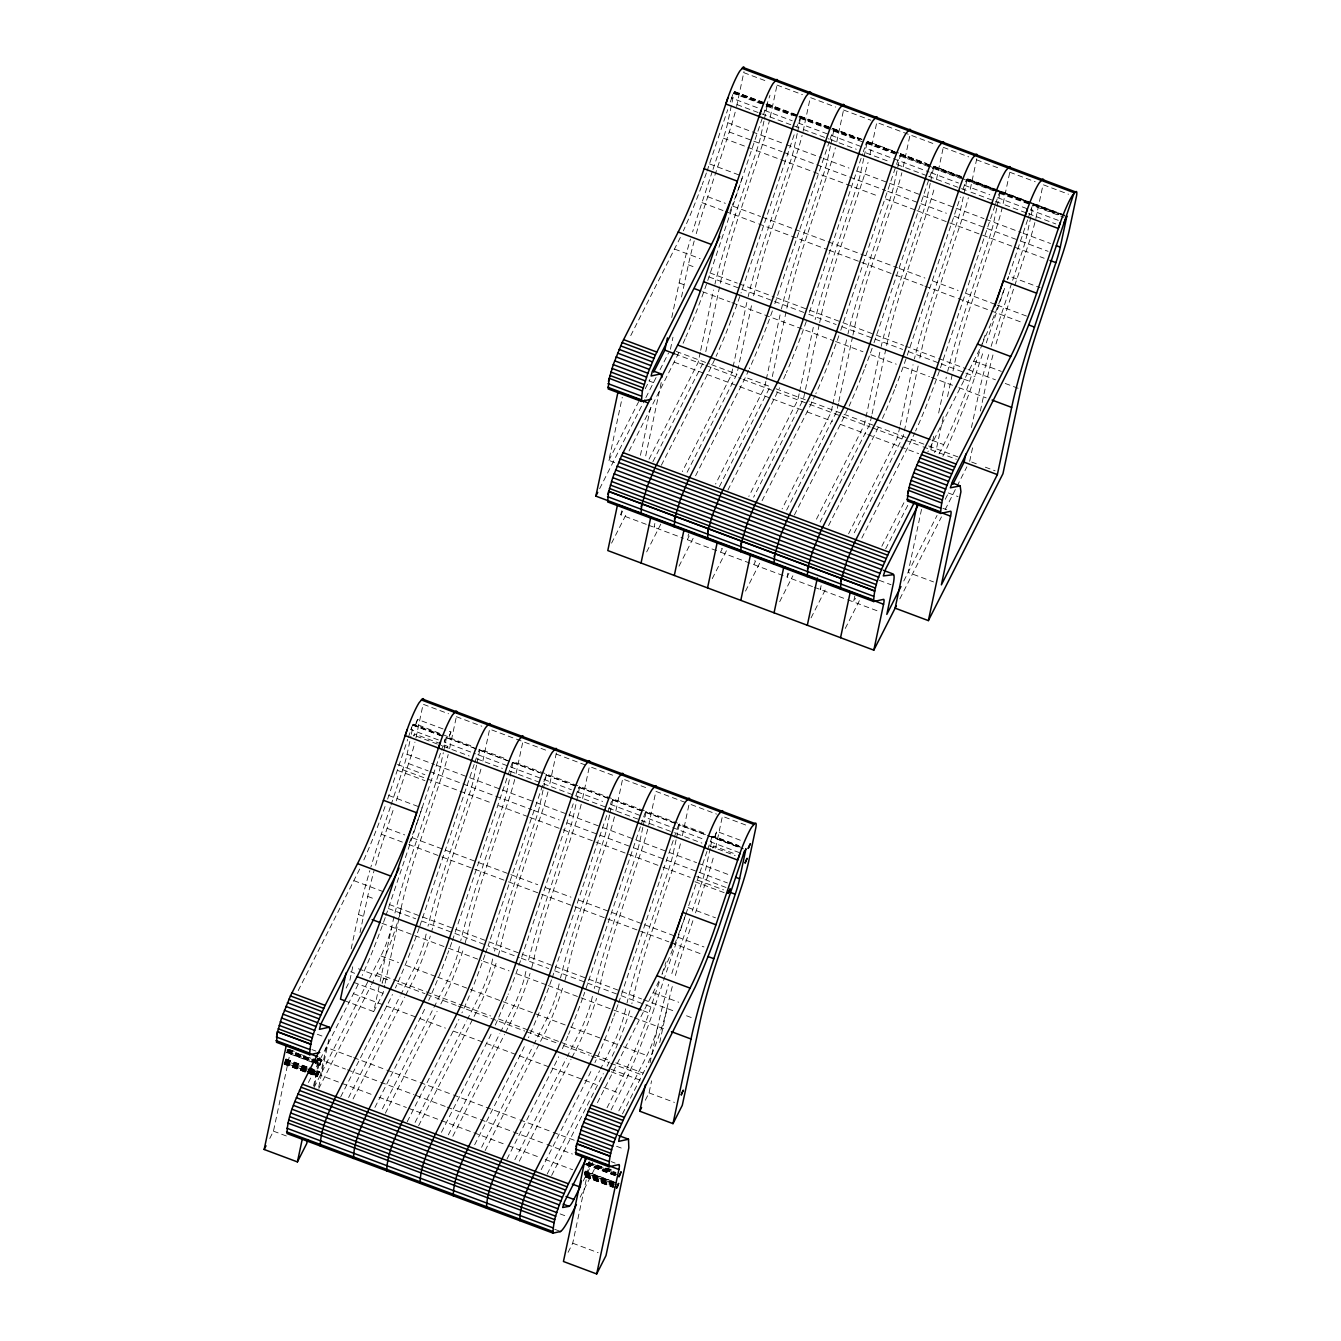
<?xml version="1.0" encoding="UTF-8"?>
<svg xmlns="http://www.w3.org/2000/svg" width="1341" height="1341" viewBox="0 0 1341 1341"><rect width="100%" height="100%" fill="white"/><g stroke="black" fill="none" stroke-linecap="round" stroke-linejoin="round"><path stroke-width="0.75" stroke-dasharray="5 3.75" d="M830.9 144.023L834.119 128.853L833.197 130.664M865.548 145.046L867.376 141.258L898.671 153.008M997.838 191.83L900.046 155.221L900.632 153.712L926.061 163.267M961.262 176.442L933.872 166.2L961.38 177.263M800.879 116.365L796.789 126.942M319.376 1071.543L317.415 1076.672L319.376 1071.543L309.52 1067.805M319.778 1064.838L321.756 1059.943L319.996 1065.039L311.967 1061.904M661.247 382.52L645.138 458.572M269.742 1138.475L273.463 1131.167L290.611 1050.422M313.526 1086.126L319.627 1057.462M314.565 1085.456L320.063 1059.558M318.722 1087.098L329.014 1038.655M351.191 948.774L359.639 909.164A167.893 21.758 -69.5 0 1 369.831 870.627M352.75 966.777L349.766 980.858L345.123 990.01M360.025 932.598L367.719 896.408A140.922 18.254 -69.5 0 1 374.005 870.912M391.052 804.902L403.272 768.041A32.502 4.207 -69.5 0 0 406.809 755.519L410.916 736.259M411.335 734.265L413.464 724.257L440.854 734.499M415.911 738.07A59.473 7.711 -69.5 0 0 416.33 736.175L423.119 704.243L448.548 713.764M344.386 1000.621L373.72 1011.6L379.721 983.389M380.157 981.377L392.896 921.602A167.893 21.758 -69.5 0 1 412.24 853.697L436.529 780.496A32.502 4.207 -69.5 0 0 440.066 767.974L443.318 752.72M373.72 1011.6L383.023 993.312L384.733 985.266M385.152 983.255L398.83 918.92M399.249 916.909L400.959 908.863A140.922 18.254 -69.5 0 1 420.353 840.773L441.86 776.003A59.473 7.711 -69.5 0 0 448.212 754.547M443.737 750.709L446.721 736.712L472.149 746.216M449.587 748.63L456.376 716.681A22.78 2.95 -69.5 0 0 456.577 715.625M476.575 765.158L473.323 780.412A32.502 4.207 -69.5 0 1 469.786 792.933L445.497 866.135A167.893 21.758 -69.5 0 0 427.997 926.212M476.994 763.163L479.977 749.15L505.406 758.671M482.844 761.085L489.633 729.135L546.357 750.373M516.084 773.522L522.873 741.59A22.78 2.95 -69.5 0 0 523.091 740.517M614.731 462.578L608.864 460.382L622.274 397.288M543.071 790.067L539.82 805.321A32.502 4.207 -69.5 0 1 536.283 817.842L511.994 891.044A167.893 21.758 -69.5 0 0 494.511 951.121M543.491 788.055L546.474 774.042L488.09 945.874L519.386 957.591M556.331 752.971A22.78 2.95 -69.5 0 1 556.129 754.028L549.341 785.977L541.513 783.043M646.228 524.331L620.799 514.81L622.023 509.027M640.428 455.32L651.307 404.11M671.757 317.532L680.289 277.57A167.893 21.758 -69.5 0 1 690.481 239.033M670.416 349.263L672.981 337.211M681.53 296.998L688.369 264.831A140.922 18.254 -69.5 0 1 694.655 239.335M644.283 810.668L579.731 786.496L573.076 817.759A32.502 4.207 -69.5 0 1 569.539 830.28L545.251 903.482A167.893 21.758 -69.5 0 0 527.751 963.559M582.597 798.431L589.386 766.482L612.854 775.266M712.993 169.419L723.922 136.447A32.502 4.207 -69.5 0 0 727.459 123.925L734.114 92.663L831.923 129.272M736.578 106.475A59.473 7.711 -69.5 0 0 736.98 104.598L743.769 72.649A22.78 2.95 -69.5 0 0 743.987 71.576M654.861 523.409L654.039 527.264L655.933 523.543M700.253 352.398L698.091 362.573L648.642 459.963M700.689 350.353L713.546 290.025M705.802 351.66L721.626 277.269A140.922 18.254 -69.5 0 1 741.003 209.179L762.509 144.426A59.473 7.711 -69.5 0 0 769.365 120.908M609.585 814.959L606.333 830.213A32.502 4.207 -69.5 0 1 602.796 842.735L578.491 915.937A167.893 21.758 -69.5 0 0 560.521 978.008M610.004 812.948L612.988 798.951L611.781 800.527M615.854 810.869L622.643 778.937A22.78 2.95 -69.5 0 0 622.844 777.864M763.968 121.126L760.716 136.38A32.502 4.207 -69.5 0 1 757.179 148.901L732.89 222.103A167.893 21.758 -69.5 0 0 714.921 284.175M764.387 119.131L767.622 103.911L766.029 107.045M770.237 117.036L777.026 85.103A22.78 2.95 -69.5 0 0 777.227 84.03M716.647 550.698L687.296 539.702L688.536 533.919M732.639 368.909L731.331 375.027L682.318 471.563M733.074 366.881L746.803 302.463M687.112 472.283L736.913 374.173L751.882 303.804M753.592 295.758L754.866 289.723A140.922 18.254 -69.5 0 1 774.26 221.634L795.766 156.863A59.473 7.711 -69.5 0 0 802.102 135.407M642.825 827.414L639.573 842.668A32.502 4.207 -69.5 0 1 636.036 855.172L611.747 928.391A167.893 21.758 -69.5 0 0 594.264 988.468M643.261 825.402L646.228 811.389L677.523 823.106M797.225 133.58L793.973 148.834A32.502 4.207 -69.5 0 1 790.436 161.339L766.147 234.558A167.893 21.758 -69.5 0 0 748.161 296.629M797.644 131.569L800.879 116.399M803.075 131.368A59.473 7.711 -69.5 0 0 803.494 129.49L810.282 97.541L835.711 107.062M586.335 1174.85L589.302 1160.904M568.081 1252.343L572.724 1243.208L589.889 1162.463M749.887 563.136L720.553 552.157L721.374 548.301M765.895 381.364L764.588 387.482L715.574 484.017M766.314 379.319L780.06 314.917M772.315 376.57L788.122 302.178A140.922 18.254 -69.5 0 1 807.517 234.088L829.006 169.318A59.473 7.711 -69.5 0 0 835.359 147.862M676.082 839.852L672.83 855.105A32.502 4.207 -69.5 0 1 669.293 867.627L645.004 940.829A167.893 21.758 -69.5 0 0 627.018 1002.917M676.501 837.857L679.485 823.843L704.913 833.364M682.351 835.778L689.14 803.829M830.465 146.018L827.229 161.272A32.502 4.207 -69.5 0 1 823.692 173.794L799.387 246.995A167.893 21.758 -69.5 0 0 781.417 309.084M836.75 141.945L843.539 109.996A22.78 2.95 -69.5 0 0 843.74 108.923M783.144 575.591L753.81 564.611L754.631 560.756M650.033 1062.826L658.917 1021.188A167.893 21.758 -69.5 0 1 668.572 984.428M645.323 1100.223L649.027 1092.898L651.592 1080.829M659.722 1042.628L666.98 1008.449A140.922 18.254 -69.5 0 1 672.763 984.814M799.135 393.818L797.845 399.92L748.831 496.455M799.571 391.773L813.3 327.355M819.234 324.673L803.427 399.065L753.608 497.193M819.669 322.661L821.379 314.615A140.922 18.254 -69.5 0 1 840.773 246.526L862.263 181.756A59.473 7.711 -69.5 0 0 868.063 162.445M710.177 848.3L706.087 867.56A32.502 4.207 -69.5 0 1 702.55 880.082L692.258 911.092M710.613 846.305L712.741 836.298L740.115 846.54M715.608 848.216L722.397 816.283L747.825 825.805M863.721 158.473L860.469 173.727A32.502 4.207 -69.5 0 1 856.933 186.248L832.644 259.45A167.893 21.758 -69.5 0 0 815.16 319.527M864.157 156.461L867.376 141.291M869.991 154.383L876.779 122.45L933.504 143.688M812.478 586.57L787.05 577.049L787.871 573.194M832.392 406.256L831.085 412.374L782.088 508.91M832.828 404.228L846.557 339.809M838.393 403.473L836.683 411.519L785.927 511.491M838.812 401.462L852.49 337.127M852.91 335.116L854.619 327.07A140.922 18.254 -69.5 0 1 874.014 258.981L895.52 194.21A59.473 7.711 -69.5 0 0 901.873 172.754M900.632 153.746L893.726 186.181A32.502 4.207 -69.5 0 1 890.189 198.686L865.9 271.905A167.893 21.758 -69.5 0 0 847.914 333.976M903.247 166.837L910.036 134.888A22.78 2.95 -69.5 0 0 910.237 133.832M821.128 585.648L820.306 589.504L822.201 585.799M871.633 415.911L869.923 423.957L820.105 522.085M872.069 413.9L887.876 339.524A140.922 18.254 -69.5 0 1 907.27 271.435L928.76 206.665A59.473 7.711 -69.5 0 0 934.56 187.338M930.235 183.365L926.983 198.619A32.502 4.207 -69.5 0 1 923.446 211.14L899.157 284.342A167.893 21.758 -69.5 0 0 881.171 346.431M930.654 181.37L933.872 166.2M936.504 179.292L943.293 147.342A22.78 2.95 -69.5 0 0 943.494 146.27M854.787 596.158L853.563 601.958L855.441 598.237M899.761 427.092L897.598 437.267L848.585 533.802M900.197 425.047L913.053 364.702M918.132 366.043L903.18 436.412L853.362 534.539M919.842 357.997L921.133 351.962A140.922 18.254 -69.5 0 1 940.527 283.873L962.017 219.103A59.473 7.711 -69.5 0 0 968.37 197.647M1065.056 216.069L967.096 179.409L960.223 211.073A32.502 4.207 -69.5 0 1 956.686 223.595L932.397 296.797A167.893 21.758 -69.5 0 0 914.428 358.868M976.751 158.724A22.78 2.95 -69.5 0 1 976.533 159.797L969.744 191.729L1003.001 204.184L1009.79 172.235A22.78 2.95 -69.5 0 0 1009.991 171.162M930.855 449.721L934.308 433.428M938.65 413.045L946.31 377.156M921.535 509.312L908.125 572.423L933.554 581.927M943.276 416.682L936.437 448.849L934.56 452.554M947.551 396.584L954.39 364.417A140.922 18.254 -69.5 0 1 973.767 296.327L995.273 231.557A59.473 7.711 -69.5 0 0 1002.129 208.039M996.732 208.257L993.48 223.511A32.502 4.207 -69.5 0 1 989.943 236.033L965.654 309.251A167.893 21.758 -69.5 0 0 947.685 371.323M997.151 206.263L1000.386 191.042L999.045 193.607M971.454 427.544L979.567 389.611A167.893 21.758 -69.5 0 1 989.742 351.074M969.677 461.304L972.678 447.224M980.372 411.033L987.63 376.855A140.922 18.254 -69.5 0 1 993.932 351.376M1030.843 216.706L1026.737 235.966A32.502 4.207 -69.5 0 1 1023.2 248.487L1012.271 281.442M1031.263 214.711L1033.643 203.53L1032.637 205.458L1063.866 217.276M1035.839 218.516A59.473 7.711 -69.5 0 0 1036.258 216.622L1043.047 184.689L1068.475 194.21M426.153 934.057L424.98 939.387A23.434 3.034 -69.5 0 1 414.151 968.403L401.043 994.234M459.393 946.511L458.22 951.842A23.434 3.034 -69.5 0 1 447.408 980.858L380.911 1111.806M492.65 958.949L491.476 964.296A23.434 3.034 -69.5 0 1 480.648 993.295L467.54 1019.126M525.907 971.404L524.733 976.734A23.434 3.034 -69.5 0 1 513.905 1005.75L500.796 1031.564M559.163 983.841L557.973 989.189A23.434 3.034 -69.5 0 1 547.162 1018.205L534.053 1044.019M592.404 996.296L591.23 1001.643A23.434 3.034 -69.5 0 1 580.418 1030.642L567.293 1056.473M625.66 1008.75L624.487 1014.081A23.434 3.034 -69.5 0 1 613.658 1043.097L600.55 1068.911M879.813 352.264L864.342 424.812L815.328 521.364M447.643 747.641L447.76 746.401L414.52 733.946L413.414 735.941M618.268 1185.377L585.011 1172.922L585.313 1171.062L616.692 1182.846M414.201 735.823L414.52 733.946M382.118 982.266L383.895 978.31L382.135 983.406M713.479 847.864L713.848 846.07L735.304 854.049M438.339 739.914L410.949 729.672L412.274 725.833M445.145 739.293L444.206 742.109L475.502 753.826M575.892 795.867L578.139 789.078M552.157 977.907L611.479 801.281M830.029 139.38L832.375 132.34M929.799 176.727L932.95 168.011M963.039 189.182L965.302 182.393M995.625 203.614L998.743 194.328M1058.267 220.36L1030.877 210.118L1032.201 206.279M390.399 806.863L378.983 841.243A167.893 21.758 -69.5 0 0 370.87 867.091M375.597 865.247A140.922 18.254 -69.5 0 1 387.113 828.319L393.617 808.707M396.232 800.845L408.603 763.565A59.473 7.711 -69.5 0 0 414.956 742.109M712.339 171.363L699.633 209.649A167.893 21.758 -69.5 0 0 692.61 231.909M696.247 233.652A140.922 18.254 -69.5 0 1 707.763 196.741L729.253 131.971A59.473 7.711 -69.5 0 0 735.606 110.515M689.66 918.903L678.261 953.283A167.893 21.758 -69.5 0 0 671.221 975.544M692.895 920.731L686.374 940.359A140.922 18.254 -69.5 0 0 674.858 977.287M695.493 912.886L707.88 875.589A59.473 7.711 -69.5 0 0 713.68 856.279M1011.617 283.404L998.911 321.689A167.893 21.758 -69.5 0 0 990.798 347.537M387.633 799.085L407.714 739.36M408.351 737.416L410.312 731.599M410.949 729.672L412.123 726.185M385.89 915.668L440.954 751.798M441.541 750.038L445.38 738.64M419.75 926.329L474.144 764.471M474.798 762.493L477.463 754.564L542.015 778.735M707.059 171.061L727.71 109.694M730.309 101.95L733.443 93.317M452.403 940.561L507.384 776.925M508.055 774.93L512.228 762.761M707.763 280.504L770.002 95.228M794.123 134.854L741.02 292.958M518.9 965.453L573.227 803.795M829.375 141.375L774.26 305.396M809.411 312.302L862.615 153.813M863.286 151.835L864.61 147.879L929.162 172.034M640.395 826.71L585.397 990.362M641.065 824.732L643.06 818.798M840.773 330.305L895.872 166.267M896.542 164.289L899.476 155.891M618.654 1002.8L673.651 839.164M674.305 837.186L678.663 824.698L743.216 848.853L678.73 824.598L679.485 823.843M607.037 1107.75L623.045 1076.22A75.18 9.739 -69.5 0 0 648.943 1012.891L659.504 981.411M662.152 973.532L666.108 961.732M874.03 342.743L929.129 178.722M611.06 1109.946L622.224 1087.853A102.167 13.242 -69.5 0 0 651.91 1015.254L706.975 851.384M707.562 849.624L712.054 836.952M907.27 355.197L960.391 197.11M994.972 205.592L940.527 367.652M938.985 453.895L943.695 444.625A75.18 9.739 -69.5 0 0 969.593 381.297L986.104 332.115M942.874 456.258A102.167 13.242 -69.5 0 0 972.56 383.66L983.64 350.772M986.305 342.843L1004.929 287.376M1027.625 219.807L1007.594 279.448L1008.767 275.961L1040.063 287.678M1028.212 218.047L1030.223 212.046M1030.877 210.118L1032.05 206.631M742.143 178.169L740.316 183.516A102.167 13.242 -69.5 0 1 732.555 204.787M485.643 953.015L487.47 947.651M310.408 1072.381L284.979 1062.877L285.75 1060.882L311.179 1070.403M478.385 751.731L479.977 749.15M732.823 94.49L731.616 98.077L758.989 108.336M578.34 788.575L579.731 786.496M965.486 181.873L966.207 180.465M712.691 847.981L713.781 845.987M645.038 812.981L643.73 816.803L704.36 839.516M982.081 344.101L982.618 342.91A102.167 13.242 -69.5 0 0 1003.588 290.829M446.939 747.758L447.76 746.401M359.69 869.035L296.914 993.178M680.34 237.441L629.566 337.932M658.951 981.076L597.114 1103.375M979.601 349.481L927.905 451.816M412.374 725.615L413.464 724.257M308.413 1082.522L356.203 988.267A102.167 13.242 -69.5 0 0 359.17 982.048M629.063 450.945L676.853 356.672A102.167 13.242 -69.5 0 0 679.82 350.454M374.91 1107.431L422.717 1013.159A102.167 13.242 -69.5 0 0 425.684 1006.94M407.228 1121.73L455.957 1025.614A102.167 13.242 -69.5 0 0 458.924 1019.395M441.424 1132.324L489.214 1038.051A102.167 13.242 -69.5 0 0 492.181 1031.832M762.074 500.729L809.863 406.474A102.167 13.242 -69.5 0 0 815.093 395.344M794.375 515.028L843.12 418.912A102.167 13.242 -69.5 0 0 848.35 407.798M608.864 460.382L638.718 401.579M645.239 388.722L649.899 379.537M599.628 488.694L644.937 399.45M645.876 397.606L656.269 377.156M660.04 369.714L668.522 352.985M314.129 1087.45L368.725 979.936M369.663 978.092L380.894 955.949A23.434 3.034 -69.5 0 0 391.723 926.949M318.873 1088.339L370.585 986.473M371.524 984.612L377.173 973.499A47.321 6.135 -69.5 0 0 397.053 923.647M620.799 514.81L622.677 511.105M611.563 543.155L626.599 513.536M652.916 461.69L703.673 361.718M340.715 1096.821L389.46 1000.704A102.167 13.242 -69.5 0 0 392.427 994.486M661.364 465.243L710.11 369.127A102.167 13.242 -69.5 0 0 715.34 357.997M348.593 1097.525L400.104 996.078M353.069 1098.933L404.781 997.067M405.72 995.206L410.413 985.953A47.321 6.135 -69.5 0 0 430.293 936.085M646.68 551.905L660.795 524.13M695.56 475.837L743.367 381.565A102.167 13.242 -69.5 0 0 748.596 370.451M385.37 1113.231L437.099 1011.365M440.854 1003.956L443.67 998.391A47.321 6.135 -69.5 0 0 463.55 948.54M687.296 539.702L689.19 535.998M678.999 566.204L694.035 536.568M719.413 486.582L770.17 386.61L744.741 377.089M727.878 490.135L776.607 394.019A102.167 13.242 -69.5 0 0 779.574 387.8M415.107 1122.417L466.601 1020.97M418.627 1125.686L476.927 1010.846A47.321 6.135 -69.5 0 0 496.807 960.994M720.553 552.157L722.43 548.452M712.255 578.641L727.291 549.022M448.363 1134.872L499.858 1033.425M452.822 1136.28L504.534 1034.414M505.473 1032.553L510.183 1023.3A47.321 6.135 -69.5 0 0 530.047 973.432M753.81 564.611L755.687 560.89M745.512 591.096L760.548 561.477M474.664 1144.778L522.47 1050.506A102.167 13.242 -69.5 0 0 525.437 1044.287M481.603 1147.309L533.115 1045.863M485.124 1150.578L543.423 1035.738A47.321 6.135 -69.5 0 0 563.304 985.886M787.05 577.049L788.944 573.345M779.691 601.69L792.849 575.775M506.982 1159.077L555.71 1062.96A102.167 13.242 -69.5 0 0 558.677 1056.742M828.57 525.622L876.377 431.366A102.167 13.242 -69.5 0 0 879.327 425.147M514.86 1159.764L566.371 1058.317M519.319 1161.172L571.031 1059.306M571.987 1057.446L576.68 1048.193A47.321 6.135 -69.5 0 0 596.561 998.341M811.07 617.849L826.106 588.213M541.177 1169.67L588.967 1075.398A102.167 13.242 -69.5 0 0 591.934 1069.179M861.827 538.076L909.617 443.821A102.167 13.242 -69.5 0 0 914.847 432.69M547.178 1174.062L599.611 1070.755M551.637 1175.47L603.349 1073.605M607.104 1066.196L609.937 1060.647L529.745 1030.626M881.842 546.256L905.393 499.841M845.266 628.443L859.363 600.667M885.68 548.838L908.243 504.4M583.234 1180.968L592.605 1162.53M618.821 1110.884L646.915 1055.551A23.434 3.034 -69.5 0 0 657.744 1026.535M580.184 1197.178L596.175 1165.698M622.492 1113.835L643.177 1073.085A47.321 6.135 -69.5 0 0 645.407 1068.693M903.784 580.988L937.041 515.447M945.254 499.305L948.238 493.404M899.845 598.857L941.483 516.855M945.154 509.63L966.861 466.852M766.465 106.107L792.045 115.376M999.229 193.238L1030.676 204.72M645.323 812.378L646.228 811.389M799.94 118.209L831.169 130.027M734.114 92.663L733.376 93.417L760.749 103.659M932.883 168.111L933.956 167.022M712.406 836.616L739.779 846.858M966.878 179.811L966.14 180.549L993.513 190.808M443.033 728.934L417.604 719.413L415.693 723.905L448.967 737.064L450.928 731.935L444.977 729.672M415.71 724.626L417.604 719.413M450.928 731.935L448.967 737.064M319.862 1065.156L286.538 1052.635M740.349 840.237L716.865 831.454L715.524 834.119L714.971 836.65L738.455 845.45M714.971 836.65L716.865 831.454M743.769 72.649L767.253 81.432M777.026 85.103L802.454 94.624M843.539 109.996L870.912 120.254M943.293 147.342L968.722 156.863M976.533 159.797L1000.017 168.58M1009.79 172.235L1035.218 181.756M734.365 91.506L865.414 140.57M1064.938 215.247L967.129 178.638L1064.905 215.432M734.332 91.674L865.364 140.906M867.342 141.476L898.621 153.343M900.599 153.93L929.916 165.06M933.856 166.368L961.212 176.777M734.315 91.976L832.107 128.803M834.068 129.323L859.497 139.062M867.309 141.777L898.621 153.695M900.565 154.215L929.916 165.412M933.822 166.67L961.212 177.129M967.079 179.124L1064.871 215.935M734.332 92.261L859.682 139.179M867.342 142.062L898.788 153.829M900.599 154.5L930.084 165.546M833.884 130.01L859.296 139.531M867.124 142.464L898.42 154.181M900.381 154.902L1031.43 203.966M1033.391 204.704L1058.82 214.225M733.778 92.982L798.331 117.153M800.292 117.874L831.588 129.591M833.532 130.328L858.961 139.85M866.789 142.783L894.179 153.025M999.799 192.568L1031.095 204.285M1033.056 205.022L1058.485 214.543M833.046 130.865L897.665 154.919M899.56 155.757L930.855 167.474M932.816 168.212L960.273 178.353M764.856 110.532L792.246 120.774M798.113 122.97L829.409 134.687M831.37 135.424L862.665 147.141M931.123 172.771L958.513 183.03M964.38 185.226L989.809 194.747M997.62 197.663L1028.916 209.38M736.98 104.598L801.532 128.753M803.494 129.49L828.922 139.011M830.867 139.749L856.296 149.253M866.085 152.924L889.552 161.708M897.38 164.641L926.715 175.621M928.676 176.358L967.8 190.992M1004.962 204.905L1026.468 212.968M1028.43 213.705L1034.297 215.901M1036.258 216.622L1055.82 223.947M727.744 122.685L784.468 143.923M786.413 144.66L821.631 157.836M823.575 158.573L849.004 168.078M856.832 171.011L921.384 195.183M923.346 195.92L983.976 218.617M985.937 219.337L1021.138 232.529M1023.099 233.25L1050.472 243.509M729.253 131.971L782.071 151.734M784.016 152.472L885.731 190.556M887.692 191.277L918.987 202.994M920.949 203.731L946.377 213.253M954.189 216.186L1018.741 240.341M1020.702 241.078L1048.092 251.337M723.369 138.157L877.902 196.004M885.714 198.937L915.065 209.917M917.009 210.654L1044.153 258.243M709.506 163.92L740.802 175.637M707.763 196.741L725.364 203.329M733.192 206.263L760.565 216.504M762.526 217.242L897.498 267.764M899.442 268.502L924.871 278.023M932.699 280.94L958.128 290.461M965.956 293.394L995.29 304.373M997.251 305.111L1026.586 316.09M701.963 202.625L723.486 210.688M725.447 211.409L756.743 223.126M758.688 223.863L827.162 249.493M829.107 250.231L893.659 274.385M895.62 275.123L922.994 285.365M924.955 286.102L956.25 297.819M958.212 298.557L1022.764 322.712M674.674 249.108L700.103 258.629M973.935 361.148L1001.325 371.39M688.369 264.831L696.197 267.747M709.875 272.877L737.265 283.135M739.226 283.856L774.428 297.048M776.389 297.769L807.684 309.486M809.646 310.224L840.941 321.941M842.886 322.678L874.181 334.395M876.142 335.116L903.532 345.375M905.477 346.112L936.772 357.829M938.734 358.55L966.123 368.809M968.068 369.546L995.458 379.788M1005.23 383.459L1018.925 388.572M708.987 276.933L806.779 313.543M808.74 314.28L836.13 324.539M841.997 326.735L873.293 338.452M875.237 339.172L902.627 349.431M908.494 351.627L975.008 376.519M963.726 379.101L969.593 381.297M679.116 282.901L686.944 285.834M702.6 291.701L729.973 301.943M731.935 302.68L833.649 340.765M835.594 341.486L862.984 351.744M870.812 354.678L896.241 364.182M904.069 367.116L929.481 376.637M931.442 377.374L956.871 386.895M958.832 387.616L986.205 397.875M931.961 440.234L943.695 444.625M676.283 351.459L709.54 363.914M711.484 364.651L736.913 374.173M776.037 388.806L809.293 401.261M811.255 401.998L909.047 438.608M911.008 439.345L926.648 445.195M928.609 445.933L957.943 456.912M971.638 462.042L977.505 464.237M985.333 467.171L995.106 470.825M674.607 353.789L703.958 364.769M705.902 365.506L741.12 378.682M743.065 379.419L774.36 391.136M776.322 391.874L807.617 403.591M809.578 404.311L870.208 427.025M872.17 427.745L903.465 439.462M905.426 440.2L921.066 446.05M923.027 446.788L956.284 459.242M674.154 362.12L803.259 410.447M807.165 411.905L832.593 421.426M840.421 424.359L865.85 433.881M867.795 434.601L918.652 453.644M648.977 380.911L654.844 383.107M948.255 492.952L958.027 496.606M942.907 508.289L946.813 509.748M879.277 580.335L891.011 584.726M648.172 525.069L683.39 538.244M814.44 587.308L845.735 599.025M847.696 599.762L878.992 611.479M456.376 716.681L481.805 726.202M556.129 754.028L585.464 765.024M624.588 779.657L648.072 788.458M685.234 802.371L655.883 791.374L649.094 823.324A59.473 7.711 -69.5 0 1 648.692 825.201M691.101 804.566L716.53 814.088M577.77 785.759L513.217 761.604L506.563 792.866A32.502 4.207 -69.5 0 1 503.026 805.388L478.737 878.59A167.893 21.758 -69.5 0 0 460.768 940.678M413.129 724.576L438.557 734.097M412.71 725.012L444.005 736.729M512.48 762.342L539.853 772.6M545.72 774.796L577.016 786.513L545.653 774.897M578.977 787.251L610.272 798.968M645.474 812.143L676.786 823.86L645.407 812.244M412.642 725.112L443.938 736.829M512.396 762.459L543.692 774.159M578.91 787.351L610.205 799.068M543.96 779.456L571.35 789.715M577.217 791.911L602.645 801.432M610.473 804.365L641.769 816.082M710.227 841.712L741.523 853.429M416.33 736.175L441.759 745.697M443.72 746.434L469.149 755.955M476.977 758.889L502.406 768.41M510.217 771.326L539.568 782.323M551.302 786.714L639.322 819.653M641.283 820.39L674.523 832.845M676.484 833.566L701.913 843.087M709.741 846.02L735.17 855.541M407.094 754.279L434.467 764.521M436.428 765.258L467.724 776.975M469.685 777.713L534.221 801.868M536.182 802.605L600.734 826.777M602.696 827.498L633.991 839.215M635.936 839.952L667.231 851.669M669.193 852.407L696.582 862.649M698.527 863.386L729.822 875.103M408.603 763.565L428.165 770.874M430.126 771.611L531.824 809.696M533.785 810.417L559.214 819.938M567.042 822.871L631.594 847.043M633.539 847.763L727.425 882.914M397.506 764.471L424.879 774.712M696.767 876.511L726.101 887.491M402.719 769.734L490.739 802.689M498.567 805.623L527.901 816.602M529.863 817.34L561.158 829.056M563.119 829.794L660.912 866.403M662.873 867.141L690.246 877.383M698.074 880.316L723.503 889.837M397.556 770.405L424.946 780.646M694.873 881.707L724.224 892.687M388.84 795.515L422.097 807.969L419.666 815.11A102.167 13.242 -69.5 0 1 417.621 820.893M688.117 907.555L715.507 917.814M387.113 828.319L404.714 834.923M412.542 837.84L537.724 884.708M545.536 887.641L570.964 897.163M578.792 900.096L610.088 911.813M612.049 912.534L703.975 946.947M381.313 834.219L406.742 843.74M408.703 844.461L439.999 856.178M441.96 856.916L506.496 881.087M508.457 881.808L539.753 893.525M541.714 894.263L573.009 905.98M574.971 906.717L668.857 941.851M670.802 942.589L702.097 954.306M354.024 880.702L385.32 892.419M653.285 992.726L678.714 1002.247M367.719 896.408L375.53 899.342M389.225 904.471L420.521 916.188M422.482 916.926L453.778 928.643M455.739 929.363L487.034 941.08M488.979 941.818L520.274 953.535M522.236 954.256L553.531 965.973M555.492 966.71L586.788 978.427M588.749 979.165L620.045 990.882M621.989 991.602L641.551 998.928M643.512 999.665L674.808 1011.382M686.542 1015.774L692.409 1017.97M388.337 908.528L415.71 918.786M421.577 920.982L452.872 932.699M454.834 933.42L486.129 945.137M521.347 958.312L548.72 968.571M554.587 970.767L619.14 994.938M621.101 995.659L654.341 1008.114M643.06 1010.695L648.943 1012.891M358.466 914.495L366.294 917.428M381.934 923.278L446.486 947.45M448.447 948.188L481.704 960.625M483.648 961.363L509.077 970.884M516.905 973.817L546.24 984.797M548.201 985.534L632.315 1017.014M634.259 1017.752L665.555 1029.469M380.894 955.949L398.495 962.553M406.323 965.47L435.674 976.466M437.619 977.187L568.668 1026.251M570.629 1026.988L601.925 1038.705M603.886 1039.426L621.486 1046.03M623.448 1046.751L646.915 1055.551M377.173 973.499L463.232 1005.716M465.193 1006.454L490.622 1015.975M498.433 1018.909L527.784 1029.888M615.804 1062.843L643.177 1073.085M358.466 968.789L389.762 980.506M397.59 983.439L424.98 993.681M426.924 994.419L456.275 1005.398M458.22 1006.136L524.733 1031.028M526.678 1031.765L556.029 1042.745M563.857 1045.678L589.269 1055.199M591.23 1055.937L608.831 1062.525M610.792 1063.262L642.088 1074.962M350.705 971.789L354.627 973.264M610.859 1069.196L640.193 1080.176M611.312 1071.828L623.045 1076.22M353.672 982.316L383.023 993.312M649.027 1092.898L674.456 1102.419M353.504 993.698L416.096 1017.132M420.001 1018.607L445.43 1028.111M453.258 1031.045L482.592 1042.024M486.515 1043.499L596.041 1084.5M603.869 1087.434L619.525 1093.284M317.281 1034.263L323.147 1036.459M616.558 1146.287L624.37 1149.22M351.677 1056.892L326.249 1047.371L320.331 1075.264L339.876 1082.589M353.638 1057.63L384.934 1069.347M386.895 1070.084L418.191 1081.801M420.135 1082.522L451.431 1094.239M453.392 1094.977L517.944 1119.148M519.889 1119.869L551.201 1131.586M553.146 1132.324L574.669 1140.37M311.933 1049.601L315.856 1051.059M611.211 1161.624L615.117 1163.1M317.834 1058.485L321.823 1060.01M317.7 1058.585L345.492 1069.079M347.453 1069.816L378.749 1081.533M380.693 1082.271L413.95 1094.709M415.911 1095.446L445.246 1106.426M447.207 1107.163L478.502 1118.88M480.464 1119.618L544.999 1143.772M546.96 1144.51L572.389 1154.031M317.515 1058.854L321.421 1060.329M317.851 1059.206L321.756 1060.664M317.281 1059.289L321.186 1060.748M317.716 1059.725L321.639 1061.2M607.205 1168.112L611.127 1169.57M289.639 1049.584L295.506 1051.78M317.012 1059.843L320.935 1061.301M606.501 1168.212L614.329 1171.146M288.198 1049.366L294.065 1051.562M313.626 1058.887L321.438 1061.821M597.248 1165.061L612.887 1170.928M287.41 1049.483L299.144 1053.875M301.105 1054.613L310.877 1058.267M312.839 1059.004L320.667 1061.938M588.632 1162.261L616.022 1172.503M287.963 1050.037L311.43 1058.82M313.392 1059.558L321.22 1062.491M591.146 1163.535L614.614 1172.319M287.142 1050.154L320.398 1062.608M588.381 1162.932L615.754 1173.191M287.695 1050.707L311.179 1059.491M313.124 1060.228L320.952 1063.162M588.934 1163.485L614.362 1173.006M286.924 1050.824L320.164 1063.279M588.146 1163.602L619.441 1175.319M287.427 1051.344L310.911 1060.128M312.855 1060.865L320.683 1063.799M586.704 1163.385L616.039 1174.364M288.684 1052.182L319.979 1063.899M586 1163.485L619.257 1175.94M287.175 1051.897L320.432 1064.335M586.436 1163.938L619.693 1176.375M286.605 1051.981L320.197 1064.771M585.866 1164.022L615.553 1175.336M286.538 1052.383L310.006 1061.167M585.799 1164.424L619.056 1176.862M585.799 1164.659L619.056 1177.113M286.052 1059.021L307.642 1067.151M285.918 1059.122L319.376 1071.794M616.474 1182.879L584.994 1171.431L618.235 1183.885M285.717 1059.407L307.575 1067.788M309.201 1068.19L319.309 1072.18M285.482 1059.826L307.005 1067.889M308.966 1068.609L318.739 1072.28M584.76 1171.866L618 1184.321M285.935 1060.262L311.363 1069.783M313.308 1070.52L319.175 1072.716M585.196 1172.302L612.586 1182.561M285.231 1060.379L306.737 1068.425M308.698 1069.163L318.471 1072.817M584.492 1172.42L613.843 1183.399M313.124 1071.141L318.99 1073.336M284.962 1061.016L306.469 1069.062M308.43 1069.8L318.203 1073.454M584.223 1173.04L617.48 1185.494M285.516 1061.552L318.772 1074.007M584.777 1173.593L618.033 1186.047M284.694 1061.686L306.217 1069.732M308.179 1070.47L317.951 1074.141M341.838 1083.327L371.189 1094.306M379 1097.24L406.39 1107.482M408.351 1108.219L506.144 1144.828M508.105 1145.566L537.439 1156.545M545.267 1159.479L572.657 1169.738M585.916 1174.448L613.306 1184.706M285.247 1062.24L310.676 1071.761M312.637 1072.482L318.504 1074.677M584.525 1174.28L617.782 1186.718M284.476 1062.357L305.983 1070.403M307.944 1071.141L317.716 1074.812M585.699 1175.118L613.072 1185.377M312.369 1073.118L318.236 1075.314M584.257 1174.9L613.591 1185.897M284.275 1062.977L305.798 1071.04M307.76 1071.761L317.532 1075.432M585.497 1175.739L612.887 1185.997M284.728 1063.413L310.157 1072.934M312.101 1073.672L317.985 1075.868M585.95 1176.191L617.246 1187.908M284.158 1063.514L309.57 1073.018M311.531 1073.755L317.398 1075.951M585.38 1176.275L612.753 1186.534M284.493 1063.849L305.999 1071.895M307.961 1072.632L317.75 1076.287M585.715 1176.61L613.105 1186.869M284.091 1063.899L317.549 1076.572M585.313 1176.677L616.609 1188.394M284.091 1064.151L305.681 1072.28M307.558 1072.934L317.415 1076.672M585.313 1176.929L612.77 1187.238M560.069 1213.89L565.936 1216.086M554.671 1229.278L560.538 1231.474M273.463 1131.167L289.103 1137.017M572.724 1243.208L598.153 1252.712M385.051 806.511A102.167 13.242 -69.5 0 1 363.461 860.771M416.917 822.821A102.167 13.242 -69.5 0 1 412.626 834.454M411.167 838.309A102.167 13.242 -69.5 0 1 408.167 845.97M400.959 908.863A47.321 6.135 -69.5 0 1 398.612 918.267M666.98 1008.449A47.321 6.135 -69.5 0 1 646.178 1067.118M685.67 914.696A102.167 13.242 -69.5 0 1 680.826 928.223M680.105 930.168A102.167 13.242 -69.5 0 1 677.171 937.895M676.434 939.823A102.167 13.242 -69.5 0 1 674.188 945.556M672.679 949.344A102.167 13.242 -69.5 0 1 661.968 974.505M480.916 769.131A59.473 7.711 -69.5 0 1 475.1 788.458L453.61 853.228A140.922 18.254 -69.5 0 0 434.216 921.317A47.321 6.135 -69.5 0 1 431.869 930.721M419.146 928.106A102.167 13.242 -69.5 0 1 395.444 987.915M385.219 917.579A102.167 13.242 -69.5 0 1 362.187 975.477M514.709 779.439A59.473 7.711 -69.5 0 1 508.356 800.912L486.867 865.666A140.922 18.254 -69.5 0 0 467.473 933.755A47.321 6.135 -69.5 0 1 465.126 943.159M451.716 942.488A102.167 13.242 -69.5 0 1 447.542 954.105M446.821 956.032A102.167 13.242 -69.5 0 1 428.701 1000.369M547.966 791.894A59.473 7.711 -69.5 0 1 541.613 813.35L520.107 878.12A140.922 18.254 -69.5 0 0 500.729 946.21A47.321 6.135 -69.5 0 1 498.383 955.613M484.973 954.926A102.167 13.242 -69.5 0 1 461.941 1012.824M581.206 804.349A59.473 7.711 -69.5 0 1 574.87 825.805L553.364 890.575A140.922 18.254 -69.5 0 0 533.969 958.664A47.321 6.135 -69.5 0 1 531.623 968.068M517.542 969.308A102.167 13.242 -69.5 0 1 508.172 994.419M507.418 996.329A102.167 13.242 -69.5 0 1 495.198 1025.262M614.463 816.786A59.473 7.711 -69.5 0 1 608.11 838.242L586.62 903.013A140.922 18.254 -69.5 0 0 567.226 971.102A47.321 6.135 -69.5 0 1 564.879 980.506M551.486 979.835A102.167 13.242 -69.5 0 1 528.455 1037.716M647.72 829.241A59.473 7.711 -69.5 0 1 641.367 850.697L619.877 915.467A140.922 18.254 -69.5 0 0 600.483 983.556A47.321 6.135 -69.5 0 1 598.136 992.96M584.726 992.273A102.167 13.242 -69.5 0 1 583.369 996.145M582.665 998.073A102.167 13.242 -69.5 0 1 568.584 1034.313M567.83 1036.124A102.167 13.242 -69.5 0 1 561.711 1050.171M680.423 843.824A59.473 7.711 -69.5 0 1 674.624 863.151L653.117 927.922A140.922 18.254 -69.5 0 0 633.723 996.011A47.321 6.135 -69.5 0 1 631.846 1003.705M617.983 1004.727A102.167 13.242 -69.5 0 1 613.809 1016.344M613.088 1018.272A102.167 13.242 -69.5 0 1 607.171 1033.676M606.417 1035.57A102.167 13.242 -69.5 0 1 594.951 1062.608M629.817 1010.779A47.321 6.135 -69.5 0 1 610.658 1059.239M906.063 358.768A102.167 13.242 -69.5 0 1 900.482 374.24M899.761 376.167A102.167 13.242 -69.5 0 1 895.319 387.733M894.564 389.628A102.167 13.242 -69.5 0 1 882.361 418.576M939.303 371.206A102.167 13.242 -69.5 0 1 915.601 431.014M1034.866 222.556A59.473 7.711 -69.5 0 1 1028.53 244.012L1007.024 308.782A140.922 18.254 -69.5 0 0 995.525 345.693M706.539 284.074A102.167 13.242 -69.5 0 1 685.888 336.993M685.134 338.737A102.167 13.242 -69.5 0 1 682.837 343.883M739.796 296.529A102.167 13.242 -69.5 0 1 737.751 302.312M737.064 304.239A102.167 13.242 -69.5 0 1 716.094 356.337M772.382 310.894A102.167 13.242 -69.5 0 1 749.351 368.775M806.293 321.421A102.167 13.242 -69.5 0 1 786.413 372.58M785.658 374.34A102.167 13.242 -69.5 0 1 782.591 381.23M838.879 335.786A102.167 13.242 -69.5 0 1 815.848 393.667M872.136 348.241A102.167 13.242 -69.5 0 1 870.074 354.041M869.37 355.968A102.167 13.242 -69.5 0 1 865.046 367.602M864.308 369.529A102.167 13.242 -69.5 0 1 849.104 406.122M706.389 172.989A102.167 13.242 -69.5 0 1 702.198 184.605M701.477 186.533A102.167 13.242 -69.5 0 1 683.357 230.87M731.817 206.715A102.167 13.242 -69.5 0 1 728.834 214.376M445.966 737.449L510.452 761.722L445.966 737.449L446.721 736.712L445.966 737.449M612.234 799.689L643.445 811.506L612.234 799.689"/><path stroke-width="1.5" d="M319.761 1052.517L309.721 1054.73L276.481 1042.292L277.453 1031.631L310.71 1044.086M560.538 1231.474L553.028 1233.133L287.008 1133.547C287.276 1116.315 295.573 1099.855 302.412 1084.198L357.024 976.634A75.18 9.739 -69.5 0 0 382.923 913.305L440.502 741.808M309.721 1054.73C309.989 1037.515 318.303 1021.054 325.142 1005.398L390.784 876.075A75.18 9.739 -69.5 0 0 416.682 812.747L383.425 800.292L407.245 729.353M641.417 401.395L608.177 388.94L609.149 378.296L642.356 390.918L641.417 401.395L651.458 399.182M874.65 590.878L608.646 491.292L607.657 501.953L873.678 601.539L883.702 599.326A19.193 2.481 -69.5 0 1 883.568 604.271L873.812 650.15L607.791 550.564L617.547 504.669L631.242 509.798M553.028 1233.133C553.297 1215.901 561.594 1199.441 568.433 1183.785L582.547 1155.976M597.365 1161.44L585.631 1157.048L563.438 1261.495L596.678 1273.95L618.888 1169.503A19.193 2.481 -69.5 0 0 619.039 1164.558L608.998 1166.771L575.742 1154.316L576.731 1143.672L609.971 1156.11M608.998 1166.771C609.267 1149.555 617.564 1133.078 624.403 1117.422L690.062 988.116A75.18 9.739 -69.5 0 0 715.96 924.77L739.779 853.848M873.678 601.539C873.946 584.324 882.244 567.846 889.083 552.19L914.495 502.121M940.695 513.435L907.438 500.981C907.706 483.766 916.004 467.288 922.843 451.632L977.455 344.067A75.18 9.739 -69.5 0 0 1003.353 280.738L1036.61 293.193A75.18 9.739 -69.5 0 1 1010.712 356.522L956.099 464.087C949.26 479.743 940.963 496.204 940.695 513.435L950.735 511.223A19.193 2.481 -69.5 0 1 950.585 516.151L928.374 620.615L895.134 608.16L917.328 503.713M675.143 516.201L674.154 526.845M774.897 553.531L773.925 564.192M307.575 1139.582L306.703 1143.605L297.417 1161.909L264.16 1149.472L286.371 1045.008L303.971 1051.595M297.417 1161.909L302.211 1139.381M346.045 972.963L340.48 999.162L344.386 1000.621M873.209 599.829L595.857 496.12L618.067 391.673M653.637 372.178L664.834 350.135L667.432 337.898M641.048 563.002L650.804 517.123M674.305 575.457L684.061 529.578L678.177 527.382M580.569 1185.058L581.424 1181.069M707.545 587.894L717.301 542.015L699.7 535.428M740.802 600.349L750.558 554.47L781.853 566.187M754.849 823.491L751.664 827.146A28.781 3.721 -69.5 0 0 740.534 851.686L737.684 860.067L405.166 735.589L408.016 727.208A28.781 3.721 -69.5 0 1 419.146 702.65L422.331 698.996L754.849 823.491A22.78 2.95 -69.5 0 1 755.637 828.721L748.848 860.671A59.473 7.711 -69.5 0 1 741.12 888.044L719.631 952.814A140.922 18.254 -69.5 0 0 700.237 1020.903L682.284 1105.336L672.998 1123.641L639.741 1111.203L645.306 1084.986M774.059 612.803L783.815 566.925L817.055 579.362L807.316 625.241M672.998 1123.641L692.157 1033.643A167.893 21.758 -69.5 0 1 711.501 965.738L735.807 892.519A32.502 4.207 -69.5 0 0 739.327 879.998L745.982 848.736L743.484 854.15M840.556 637.696L850.311 591.817M952.797 484.436L964.095 462.159L965.838 454.012M952.361 482.961L960.19 485.878L960.927 491.761L941.382 584.86L997.352 474.613L1012.824 402.049A167.893 21.758 -69.5 0 1 1032.151 334.144L1056.457 260.942A32.502 4.207 -69.5 0 0 1059.993 248.42L1066.883 215.985L1064.134 222.572M276.749 1034.716L281.56 1017.987L290.427 995.927L357.544 863.621A75.18 9.739 -69.5 0 0 383.425 800.292M608.445 381.38L613.256 364.635L622.123 342.575L678.194 232.027A75.18 9.739 -69.5 0 0 704.092 168.698L727.895 97.776M607.926 494.393L612.736 477.647L621.604 455.588L677.674 345.039A75.18 9.739 -69.5 0 0 703.572 281.711L761.152 110.213M641.182 506.831L647.351 486.247L654.861 468.026L710.931 357.494A75.18 9.739 -69.5 0 0 736.829 294.165L792.313 128.904A28.781 3.721 -69.5 0 1 806.31 95.965L809.495 92.311A22.78 2.95 -69.5 0 1 810.819 93.267M674.439 519.285L680.608 498.684L688.101 480.48L744.171 369.932A75.18 9.739 -69.5 0 0 770.069 306.603L825.57 141.341A28.781 3.721 -69.5 0 1 839.55 108.42L842.735 104.766A22.78 2.95 -69.5 0 1 844.025 105.201M707.679 531.723L712.49 514.994L721.357 492.935L777.428 382.386A75.18 9.739 -69.5 0 0 803.326 319.057L858.827 153.796A28.781 3.721 -69.5 0 1 872.807 120.858L875.991 117.203A22.78 2.95 -69.5 0 1 877.182 117.254M576.01 1146.756L582.178 1126.172L589.688 1107.951L656.805 975.661A75.18 9.739 -69.5 0 0 682.703 912.333L715.96 924.77M740.936 544.178L747.105 523.593L754.614 505.373L810.685 394.841A75.18 9.739 -69.5 0 0 836.583 331.512L892.067 166.25A28.781 3.721 -69.5 0 1 906.063 133.312L909.248 129.658A22.78 2.95 -69.5 0 1 910.573 130.613M774.193 556.632L780.361 536.031L787.871 517.827L843.942 407.278A75.18 9.739 -69.5 0 0 869.84 343.95L925.324 178.688A28.781 3.721 -69.5 0 1 939.32 145.767L942.488 142.112A22.78 2.95 -69.5 0 1 943.829 143.051M807.45 569.07L812.244 552.341L821.111 530.282L877.182 419.733A75.18 9.739 -69.5 0 0 903.08 356.404L958.58 191.143A28.781 3.721 -69.5 0 1 972.56 158.204L975.745 154.55A22.78 2.95 -69.5 0 1 977.036 154.986M840.69 581.525L846.858 560.94L854.368 542.719L910.438 432.188A75.18 9.739 -69.5 0 0 936.336 368.842L991.82 203.581A28.781 3.721 -69.5 0 1 1005.817 170.659L1009.002 167.005A22.78 2.95 -69.5 0 1 1010.192 167.055M907.706 493.421L908.427 490.32L941.633 502.959M642.356 390.918L647.854 373.234L655.363 355.03L711.434 244.481A75.18 9.739 -69.5 0 0 737.332 181.152L704.092 168.698M641.886 503.747L640.914 514.391M708.4 528.639L707.411 539.3M741.64 541.094L740.668 551.738M808.154 565.986L807.165 576.647M841.41 578.44L840.421 589.085M438.406 748.043L441.256 739.645A28.781 3.721 -69.5 0 1 452.403 715.105L455.588 711.451A22.78 2.95 -69.5 0 1 456.912 713.043M759.056 116.449L761.923 108.068A28.781 3.721 -69.5 0 1 773.053 83.511L776.238 79.857A22.78 2.95 -69.5 0 1 777.562 80.812M704.427 847.629L707.277 839.231A28.781 3.721 -69.5 0 1 718.424 814.691L721.592 811.037A22.78 2.95 -69.5 0 1 722.933 811.992M1025.077 216.035L1027.927 207.654A28.781 3.721 -69.5 0 1 1039.074 183.114L1042.259 179.459A22.78 2.95 -69.5 0 1 1043.583 180.398M670.735 947.97L706.523 841.394M744.641 850.68L718.927 927.134A102.167 13.242 -69.5 0 1 695.225 986.942L619.291 1138.274L618.67 1141.392L628.493 1139.23L628.828 1147.896L605.981 1255.645L596.678 1273.95M994.687 306.536L1027.172 209.799M1036.61 293.193L1060.429 222.254M1073.906 193.473L1039.577 295.556A102.167 13.242 -69.5 0 1 1015.875 355.365L952.697 480.916L950.316 487.822L960.19 485.878M395.964 874.919L320.817 1024.189L319.409 1029.352L329.216 1027.189L330.137 1030.776M264.16 1149.472L266.021 1145.801M595.857 496.12L597.751 492.398M586.637 1158.054L564.511 1201.67L562.633 1207.52L569.053 1206.347A23.887 3.101 -69.5 0 0 573.864 1199.424L580.435 1186.5M917.63 506.11L885.68 569.037L883.3 575.926L893.743 574.652A46.214 5.984 -69.5 0 1 893.508 582.665L886.82 614.396L900.951 586.553M576.429 1204.587L569.02 1219.137A51.042 6.621 -69.5 0 1 560.974 1231.172L560.002 1231.708M639.741 1111.203L641.601 1107.532M873.812 650.15L896.375 605.713M928.374 620.615L1002.934 473.759L1020.887 389.309A140.922 18.254 -69.5 0 1 1040.281 321.22L1061.77 256.449A59.473 7.711 -69.5 0 0 1069.515 229.076L1076.303 197.144A22.78 2.95 -69.5 0 0 1075.499 191.897L742.981 67.419L739.796 71.073A28.781 3.721 -69.5 0 0 728.666 95.613L725.816 103.995L1058.334 228.49L1061.184 220.092A28.781 3.721 -69.5 0 1 1072.314 195.551L1075.499 191.897M661.834 377.424L660.912 373.837L651.106 376L652.296 371.34L716.614 243.324A102.167 13.242 -69.5 0 0 719.664 236.435M741.992 68.341L1074.51 192.836M1056.339 245.705L1060.262 247.163M1050.02 260.439L1055.887 262.635M1028.631 324.908L1034.498 327.103M678.194 232.027L711.434 244.481M977.455 344.067L1010.712 356.522M703.572 281.711L961.765 378.363M694.772 288.768L700.639 290.963M992.089 400.071L1011.634 407.396M677.674 345.039L930 439.496M664.834 350.135L674.607 353.789M964.095 462.159L997.352 474.613M623.582 339.608L656.822 352.046M922.843 451.632L956.099 464.087M622.123 342.575L655.363 355.03M921.384 454.616L954.641 467.07M620.615 345.861L653.855 358.298M919.876 457.901L953.133 470.339M619.073 349.381L652.329 361.835M918.35 461.421L951.59 473.859M617.547 353.085L650.804 365.54M916.825 465.126L950.065 477.58M616.055 356.907L649.295 369.362M915.316 468.948L948.573 481.402M653.101 370.921L660.912 373.837M614.614 360.779L647.854 373.234M913.875 472.82L947.132 485.274M613.256 364.635L646.496 377.089M912.517 476.675L945.774 489.13M611.999 368.406L645.256 380.861M911.26 480.447L944.517 492.901M610.876 372.027L644.116 384.481M910.137 484.067L943.393 496.522M609.887 375.446L643.144 387.884M909.164 487.487L942.421 499.925M608.026 383.643L641.283 396.081M907.287 495.684L940.544 508.122M607.708 387.231L640.948 399.668M906.969 499.271L940.225 511.709M625.895 394.606L647.401 402.652M923.195 505.909L936.89 511.022M942.757 513.234L950.585 516.151M623.062 452.604L889.083 552.19M621.604 455.588L887.625 555.174M620.095 458.857L886.116 558.459M618.57 462.394L884.574 561.98M617.028 466.098L883.048 565.684M615.536 469.92L881.557 569.506M883.384 570.327L893.173 573.998M614.094 473.792L880.115 573.378M612.736 477.647L878.757 577.233M611.479 481.419L877.5 581.005M610.356 485.04L876.377 584.626M609.384 488.442L875.388 588.045M608.596 491.476L874.6 591.063M607.507 496.639L873.527 596.242M635.148 511.273L648.843 516.386M656.671 519.319L674.272 525.907M686.005 530.298L695.795 533.969M721.223 543.491L738.824 550.078M742.73 551.537L748.596 553.732M819.016 580.1L838.578 587.425M844.444 589.621L860.101 595.471M865.968 597.667L883.568 604.271M421.342 699.935L753.86 824.413M735.689 877.299L739.612 878.757M729.37 892.033L735.237 894.229M707.964 956.502L713.848 958.698M357.544 863.621L390.784 876.075M656.805 975.661L690.062 988.116M382.923 913.305L641.115 1009.957M372.161 919.624L379.989 922.558M671.422 1031.665L690.984 1038.99M357.024 976.634L609.35 1071.09M291.885 992.943L325.142 1005.398M591.146 1104.984L624.403 1117.422M290.427 995.927L323.667 1008.365M589.688 1107.951L622.945 1120.406M288.918 999.196L322.158 1011.65M588.179 1111.236L621.436 1123.691M287.376 1002.716L320.633 1015.171M586.654 1114.757L619.911 1127.211M285.851 1006.42L319.108 1018.875M585.129 1118.461L618.369 1130.916M284.359 1010.259L317.616 1022.697M319.443 1023.535L329.216 1027.189M583.62 1122.283L616.877 1134.737M618.704 1135.559L628.493 1139.23M282.917 1014.131L316.174 1026.569M582.178 1126.172L615.435 1138.61M281.56 1017.987L314.8 1030.441M580.821 1130.027L614.077 1142.465M280.303 1021.758L313.559 1034.213M579.563 1133.799L612.82 1146.237M279.179 1025.379L312.419 1037.833M578.44 1137.419L611.697 1149.857M278.19 1028.782L311.447 1041.236M577.468 1140.822L610.725 1153.277M277.403 1031.816L310.659 1044.27M576.68 1143.856L609.937 1156.294M276.33 1036.979L309.587 1049.433M575.591 1149.019L608.848 1161.474M276.011 1040.566L309.268 1053.02M575.272 1152.606L608.529 1165.061M307.877 1053.071L317.666 1056.725M605.193 1164.374L618.888 1169.503M572.322 1184.12L580.15 1187.036M302.412 1084.198L568.433 1183.785M300.954 1087.182L566.975 1186.768M299.445 1090.451L565.466 1190.037M297.92 1093.971L563.924 1193.574M566.053 1196.49L573.864 1199.424M296.378 1097.676L562.399 1197.278M294.886 1101.514L560.907 1201.1M563.186 1204.151L569.053 1206.347M293.444 1105.386L559.465 1204.972M292.087 1109.242L558.107 1208.828M290.829 1113.013L556.85 1212.599M289.706 1116.634L555.727 1216.22M288.734 1120.037L554.738 1219.623M287.946 1123.071L553.95 1222.657M286.857 1128.234L552.878 1227.82M286.538 1131.821L552.559 1231.407M519.772 1220.679C520.04 1203.464 528.337 1186.986 535.176 1171.33L589.789 1063.765A75.18 9.739 -69.5 0 0 615.687 1000.436L671.17 835.175A28.781 3.721 -69.5 0 1 685.167 802.253L688.352 798.599A22.78 2.95 -69.5 0 1 689.542 798.633M486.515 1208.224C486.783 1191.009 495.097 1174.548 501.92 1158.892L556.532 1051.327A75.18 9.739 -69.5 0 0 582.43 987.999L637.93 822.737A28.781 3.721 -69.5 0 1 651.91 789.799L655.095 786.144A22.78 2.95 -69.5 0 1 656.386 786.58M453.258 1195.786C453.526 1178.571 461.84 1162.094 468.68 1146.438L523.275 1038.873A75.18 9.739 -69.5 0 0 549.173 975.544L604.674 810.282A28.781 3.721 -69.5 0 1 618.654 777.344L621.838 773.69A22.78 2.95 -69.5 0 1 623.179 774.645M420.018 1183.332C420.286 1166.117 428.584 1149.639 435.423 1134L490.035 1026.418A75.18 9.739 -69.5 0 0 515.933 963.089L571.417 797.828A28.781 3.721 -69.5 0 1 585.414 764.906L588.598 761.252A22.78 2.95 -69.5 0 1 589.923 762.191M386.761 1170.877C387.029 1153.662 395.327 1137.202 402.166 1121.545L456.778 1013.98A75.18 9.739 -69.5 0 0 482.676 950.652L538.16 785.39A28.781 3.721 -69.5 0 1 552.157 752.452L555.342 748.798A22.78 2.95 -69.5 0 1 556.532 748.848M353.504 1158.44C353.773 1141.225 362.087 1124.747 368.909 1109.091L423.521 1001.526A75.18 9.739 -69.5 0 0 449.419 938.197L504.92 772.936A28.781 3.721 -69.5 0 1 518.9 739.997L522.085 736.343A22.78 2.95 -69.5 0 1 523.376 736.796M320.264 1145.985C320.533 1128.77 328.83 1112.309 335.669 1096.653L390.281 989.071A75.18 9.739 -69.5 0 0 416.179 925.743L471.663 760.481A28.781 3.721 -69.5 0 1 485.66 727.56L488.828 723.905A22.78 2.95 -69.5 0 1 490.169 724.861M422.331 698.996A22.78 2.95 -69.5 0 1 423.622 699.449M399.015 868.029A102.167 13.242 -69.5 0 1 396.718 873.226M817.323 578.005A19.193 2.481 -69.5 0 1 817.055 579.362M742.981 67.419A22.78 2.95 -69.5 0 1 744.272 67.855M616.676 1187.992L618.57 1183.5L616.676 1187.992M619.123 1176.476L621.017 1171.984L619.123 1176.476M681.262 1094.826L683.172 1090.35L681.262 1094.826M728.113 893.441L730.091 889.016L728.113 893.441M745.127 862.917L747.038 858.441L745.127 862.917M748.228 848.384L750.189 843.975L748.228 848.384"/></g></svg>
